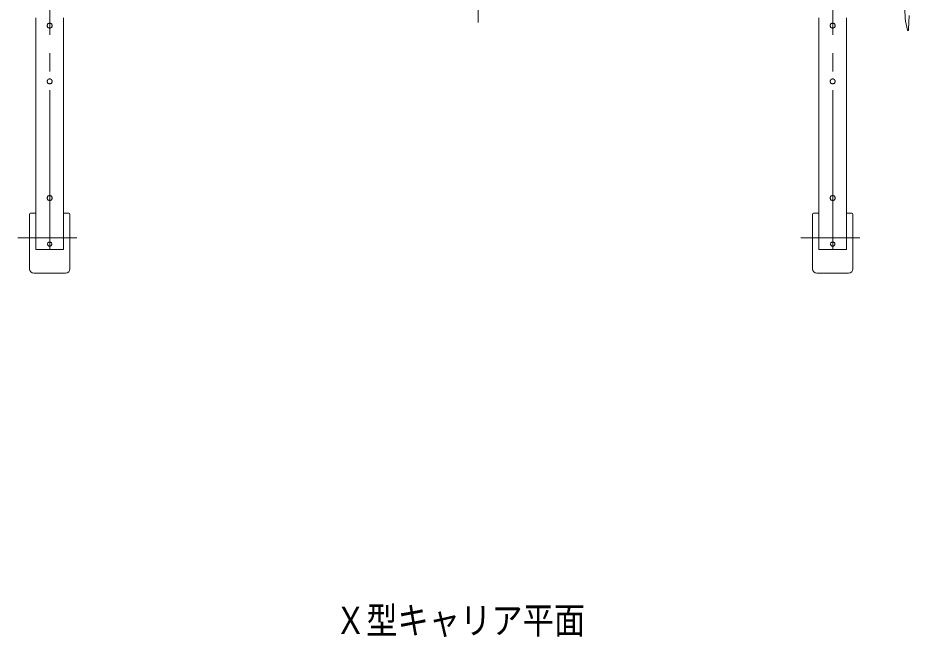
# Model space of a CAD drawing. Units: millimetres on the paper. Extents: x -420 to 420, y -297 to 297.
# Drawn here: x -41.1 to 31.6, y 78.3 to 128.8 of the extents above; entities that cross this region are included whole.
import ezdxf
from ezdxf.enums import TextEntityAlignment as Align

# ---------------------------------------------------------------- set-up
doc = ezdxf.new("R2010")
doc.units = ezdxf.units.MM
doc.linetypes.add('USER2', pattern=[17.5, 13, -1.5, 1.5, -1.5])
doc.layers.add('0-0_0', color=7, linetype='Continuous', lineweight=18)
doc.styles.add('ＭＳ ゴシック', font='')
doc.styles.get('ＭＳ ゴシック').set_extended_font_data('MS Gothic')

msp = doc.modelspace()

# ---------------------------------------------------------------- linework, layer by layer
at = {"layer": '0-0_0', "linetype": 'USER2'}
for p, q in [((-3.544, 156.732), (-3.544, 128.441)), ((-38.469, 109.936), (-38.469, 142.406)), ((25.331, 109.936), (25.331, 142.406)), ((-36.259, 110.906), (-41.064, 110.906)), ((27.541, 110.906), (22.736, 110.906))]:
    msp.add_line(p, q, dxfattribs=at)
at = {"layer": '0-0_0'}
for p, q in [((-39.594, 109.936), (-39.594, 128.821)), ((-37.344, 109.936), (-37.344, 128.821)), ((24.206, 109.936), (24.206, 128.821)), ((26.456, 109.936), (26.456, 128.821)), ((31.563, 129.016), (31.503, 127.9)), ((31.49, 127.793), (31.47, 127.788)), ((-40.119, 108.356), (-40.119, 112.806)), ((-39.594, 112.906), (-40.019, 112.906)), ((-36.919, 112.906), (-37.344, 112.906)), ((-36.819, 108.356), (-36.819, 112.806)), ((23.681, 108.356), (23.681, 112.806)), ((24.206, 112.906), (23.781, 112.906)), ((26.881, 112.906), (26.456, 112.906)), ((26.981, 108.356), (26.981, 112.806)), ((-37.344, 109.936), (-39.594, 109.936)), ((26.456, 109.936), (24.206, 109.936)), ((-37.169, 108.006), (-39.769, 108.006)), ((26.631, 108.006), (24.031, 108.006))]:
    msp.add_line(p, q, dxfattribs=at)
for centre, radius, start, end in [((37.238, 129.366), 6.02, 176.06533, 194.92318), ((-38.472, 128.184), 0.198, 157.35511, 179.85511), ((-38.472, 128.185), 0.198, 180.14489, 202.64489), ((-38.471, 128.183), 0.198, 134.65146, 157.15146), ((-38.471, 128.186), 0.198, 202.84854, 225.34854), ((-38.47, 128.182), 0.199, 112.15321, 134.65321), ((-38.47, 128.187), 0.199, 225.34679, 247.84679), ((-38.47, 128.182), 0.2, 89.85686, 112.35686), ((-38.47, 128.187), 0.2, 247.64314, 270.14314), ((-38.469, 128.182), 0.2, 67.64314, 90.14314), ((-38.469, 128.187), 0.2, 269.85686, 292.35686), ((-38.468, 128.182), 0.199, 45.34679, 67.84679), ((-38.468, 128.187), 0.199, 292.15321, 314.65321), ((-38.467, 128.183), 0.198, 22.84854, 45.34854), ((-38.467, 128.186), 0.198, 314.65146, 337.15146), ((-38.467, 128.184), 0.198, 0.14489, 22.64489), ((-38.467, 128.185), 0.198, 337.35511, 359.85511), ((25.328, 128.184), 0.198, 157.35511, 179.85511), ((25.328, 128.185), 0.198, 180.14489, 202.64489), ((25.329, 128.183), 0.198, 134.65146, 157.15146), ((25.329, 128.186), 0.198, 202.84854, 225.34854), ((25.33, 128.182), 0.199, 112.15321, 134.65321), ((25.33, 128.187), 0.199, 225.34679, 247.84679), ((25.33, 128.182), 0.2, 89.85686, 112.35686), ((25.33, 128.187), 0.2, 247.64314, 270.14314), ((25.331, 128.182), 0.2, 67.64314, 90.14314), ((25.331, 128.187), 0.2, 269.85686, 292.35686), ((25.332, 128.182), 0.199, 45.34679, 67.84679), ((25.332, 128.187), 0.199, 292.15321, 314.65321), ((25.333, 128.183), 0.198, 22.84854, 45.34854), ((25.333, 128.186), 0.198, 314.65146, 337.15146), ((25.333, 128.184), 0.198, 0.14489, 22.64489), ((25.333, 128.185), 0.198, 337.35511, 359.85511), ((31.479, 127.832), 0.04, 285.3088, 14.93705), ((37.238, 129.366), 5.92, 194.33862, 194.9219), ((31.46, 127.826), 0.04, 194.93705, 285.3088), ((-38.472, 123.644), 0.198, 157.35511, 179.85511), ((-38.472, 123.645), 0.198, 180.14489, 202.64489), ((-38.471, 123.643), 0.198, 134.65146, 157.15146), ((-38.471, 123.646), 0.198, 202.84854, 225.34854), ((-38.47, 123.642), 0.199, 112.15321, 134.65321), ((-38.47, 123.647), 0.199, 225.34679, 247.84679), ((-38.47, 123.642), 0.2, 89.85686, 112.35686), ((-38.469, 123.642), 0.2, 67.64314, 90.14314), ((-38.468, 123.642), 0.199, 45.34679, 67.84679), ((-38.468, 123.647), 0.199, 292.15321, 314.65321), ((-38.467, 123.643), 0.198, 22.84854, 45.34854), ((-38.467, 123.646), 0.198, 314.65146, 337.15146), ((-38.467, 123.644), 0.198, 0.14489, 22.64489), ((-38.467, 123.645), 0.198, 337.35511, 359.85511), ((25.328, 123.644), 0.198, 157.35511, 179.85511), ((25.328, 123.645), 0.198, 180.14489, 202.64489), ((25.329, 123.643), 0.198, 134.65146, 157.15146), ((25.329, 123.646), 0.198, 202.84854, 225.34854), ((25.33, 123.642), 0.199, 112.15321, 134.65321), ((25.33, 123.647), 0.199, 225.34679, 247.84679), ((25.33, 123.642), 0.2, 89.85686, 112.35686), ((25.331, 123.642), 0.2, 67.64314, 90.14314), ((25.332, 123.642), 0.199, 45.34679, 67.84679), ((25.332, 123.647), 0.199, 292.15321, 314.65321), ((25.333, 123.643), 0.198, 22.84854, 45.34854), ((25.333, 123.646), 0.198, 314.65146, 337.15146), ((25.333, 123.644), 0.198, 0.14489, 22.64489), ((25.333, 123.645), 0.198, 337.35511, 359.85511), ((-38.47, 123.647), 0.2, 247.64314, 270.14314), ((-38.469, 123.647), 0.2, 269.85686, 292.35686), ((25.33, 123.647), 0.2, 247.64314, 270.14314), ((25.331, 123.647), 0.2, 269.85686, 292.35686), ((-38.472, 114.14), 0.198, 157.35511, 179.85511), ((-38.472, 114.141), 0.198, 180.14489, 202.64489), ((-38.471, 114.139), 0.198, 134.65146, 157.15146), ((-38.471, 114.141), 0.198, 202.84854, 225.34854), ((-38.47, 114.138), 0.199, 112.15321, 134.65321), ((-38.47, 114.138), 0.2, 89.85686, 112.35686), ((-38.469, 114.138), 0.2, 67.64314, 90.14314), ((-38.468, 114.138), 0.199, 45.34679, 67.84679), ((-38.467, 114.139), 0.198, 22.84854, 45.34854), ((-38.467, 114.141), 0.198, 314.65146, 337.15146), ((-38.467, 114.14), 0.198, 0.14489, 22.64489), ((-38.467, 114.141), 0.198, 337.35511, 359.85511), ((25.328, 114.14), 0.198, 157.35511, 179.85511), ((25.328, 114.141), 0.198, 180.14489, 202.64489), ((25.329, 114.139), 0.198, 134.65146, 157.15146), ((25.329, 114.141), 0.198, 202.84854, 225.34854), ((25.33, 114.138), 0.199, 112.15321, 134.65321), ((25.33, 114.138), 0.2, 89.85686, 112.35686), ((25.331, 114.138), 0.2, 67.64314, 90.14314), ((25.332, 114.138), 0.199, 45.34679, 67.84679), ((25.333, 114.139), 0.198, 22.84854, 45.34854), ((25.333, 114.141), 0.198, 314.65146, 337.15146), ((25.333, 114.14), 0.198, 0.14489, 22.64489), ((25.333, 114.141), 0.198, 337.35511, 359.85511), ((-38.47, 114.142), 0.199, 225.34679, 247.84679), ((-38.47, 114.143), 0.2, 247.64314, 270.14314), ((-38.469, 114.143), 0.2, 269.85686, 292.35686), ((-38.468, 114.142), 0.199, 292.15321, 314.65321), ((25.33, 114.142), 0.199, 225.34679, 247.84679), ((25.33, 114.143), 0.2, 247.64314, 270.14314), ((25.331, 114.143), 0.2, 269.85686, 292.35686), ((25.332, 114.142), 0.199, 292.15321, 314.65321), ((-40.019, 112.806), 0.1, 90, 180), ((-36.919, 112.806), 0.1, 0, 90), ((23.781, 112.806), 0.1, 90, 180), ((26.881, 112.806), 0.1, 0, 90), ((-38.471, 110.379), 0.173, 157.35516, 179.85516), ((-38.471, 110.379), 0.173, 134.65158, 157.15158), ((-38.47, 110.378), 0.174, 112.15332, 134.65332), ((-38.469, 110.378), 0.175, 89.85691, 112.35691), ((-38.469, 110.378), 0.175, 67.64309, 90.14309), ((-38.468, 110.378), 0.174, 45.34668, 67.84668), ((-38.467, 110.379), 0.173, 22.84842, 45.34842), ((-38.467, 110.379), 0.173, 0.14484, 22.64484), ((25.329, 110.379), 0.173, 157.35516, 179.85516), ((25.329, 110.379), 0.173, 134.65158, 157.15158), ((25.33, 110.378), 0.174, 112.15332, 134.65332), ((25.331, 110.378), 0.175, 89.85691, 112.35691), ((25.331, 110.378), 0.175, 67.64309, 90.14309), ((25.332, 110.378), 0.174, 45.34668, 67.84668), ((25.333, 110.379), 0.173, 22.84842, 45.34842), ((25.333, 110.379), 0.173, 0.14484, 22.64484), ((-38.471, 110.38), 0.173, 180.14484, 202.64484), ((-38.471, 110.381), 0.173, 202.84842, 225.34842), ((-38.47, 110.382), 0.174, 225.34668, 247.84668), ((-38.469, 110.382), 0.175, 247.64309, 270.14309), ((-38.469, 110.382), 0.175, 269.85691, 292.35691), ((-38.468, 110.382), 0.174, 292.15332, 314.65332), ((-38.467, 110.381), 0.173, 314.65158, 337.15158), ((-38.467, 110.38), 0.173, 337.35516, 359.85516), ((25.329, 110.38), 0.173, 180.14484, 202.64484), ((25.329, 110.381), 0.173, 202.84842, 225.34842), ((25.33, 110.382), 0.174, 225.34668, 247.84668), ((25.331, 110.382), 0.175, 247.64309, 270.14309), ((25.331, 110.382), 0.175, 269.85691, 292.35691), ((25.332, 110.382), 0.174, 292.15332, 314.65332), ((25.333, 110.381), 0.173, 314.65158, 337.15158), ((25.333, 110.38), 0.173, 337.35516, 359.85516), ((-39.769, 108.356), 0.35, 180, 270), ((-37.169, 108.356), 0.35, 270, 0), ((24.031, 108.356), 0.35, 180, 270), ((26.631, 108.356), 0.35, 270, 0)]:
    msp.add_arc(centre, radius, start, end, dxfattribs=at)

# ---------------------------------------------------------------- texts
at = {"layer": '0-0_0', "style": 'ＭＳ ゴシック', "width": 0.85}
msp.add_text('Ｘ型キャリア平面', height=2.199, dxfattribs=at).set_placement((-15.229, 77.957), align=Align.BOTTOM_LEFT)

doc.saveas('drawing.dxf')
